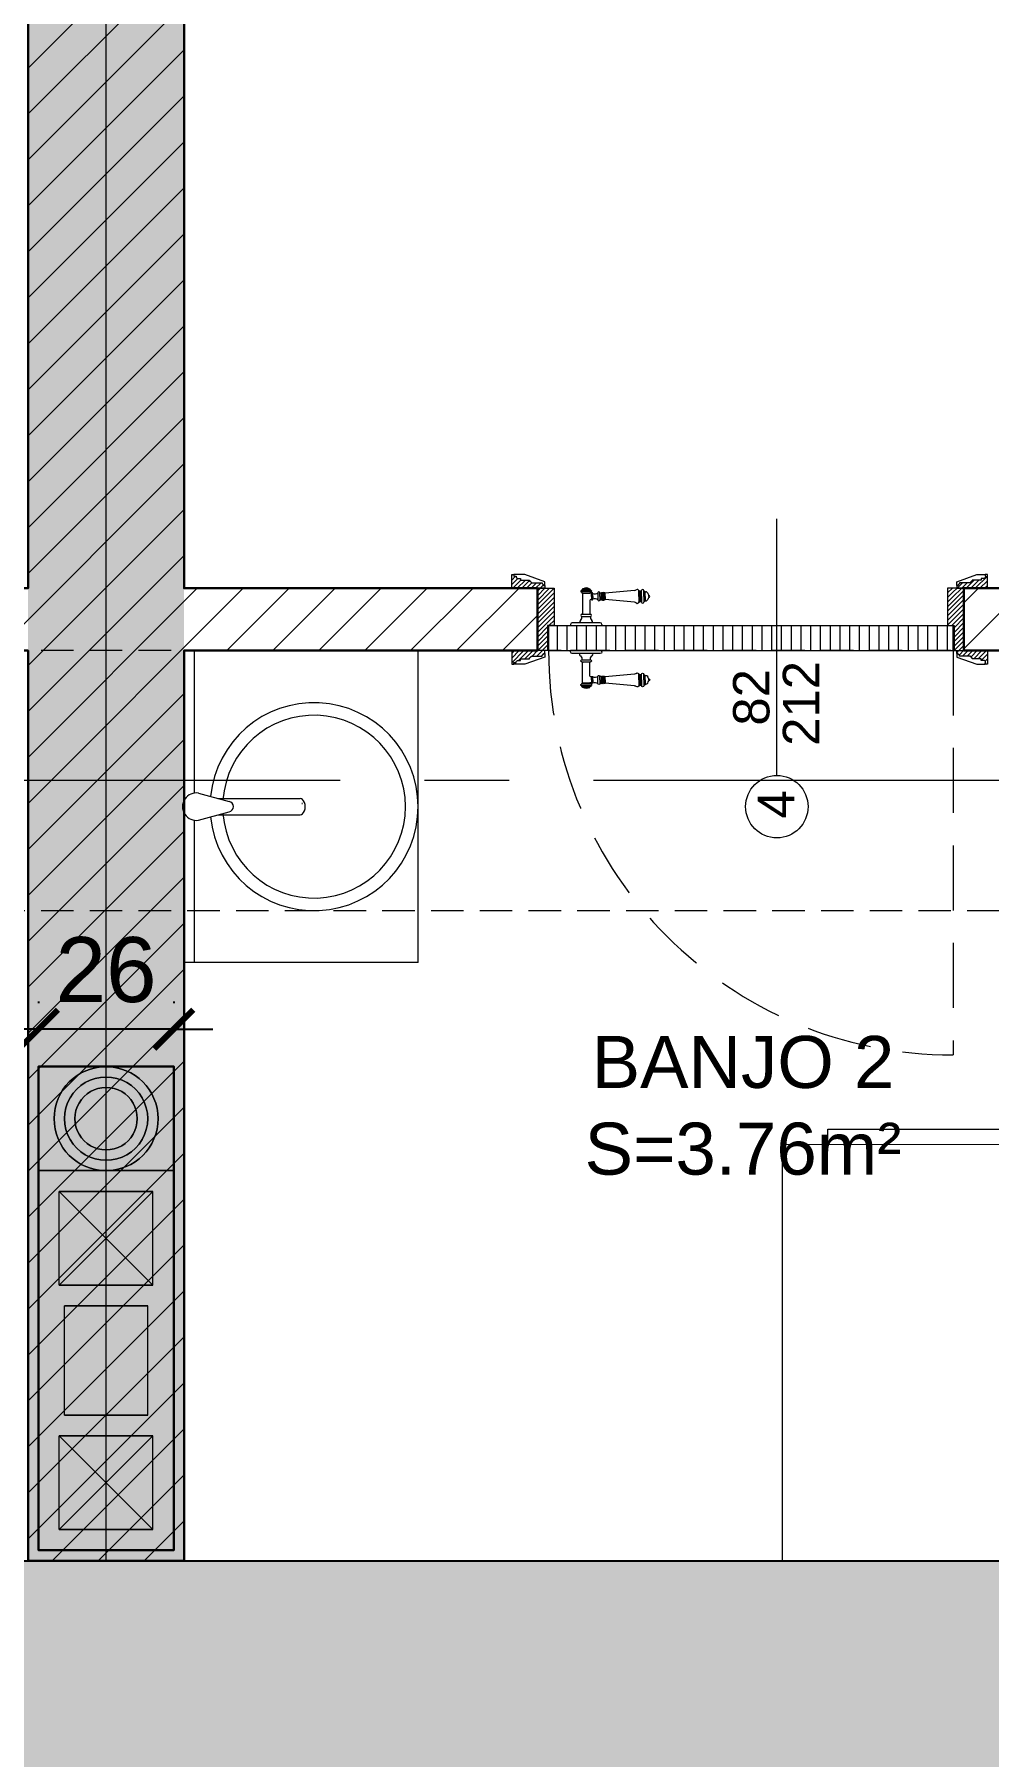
# Model space of a CAD drawing. Header units: centimetres. Extents: x 92587 to 105438, y -55119 to -48334.
# Drawn here: x 94465.3 to 94648.8, y -50860 to -50528.9 of the extents above; entities that cross this region are included whole.
import ezdxf

# ---------------------------------------------------------------- set-up
doc = ezdxf.new("R2010")
doc.units = ezdxf.units.CM
doc.header["$LTSCALE"] = 50
doc.header["$MEASUREMENT"] = 0
for name, pattern in [('AXES', [2, 1.25, -0.25, 0.25, -0.25]), ('CACHE', [0.375, 0.25, -0.125]), ('CONTINU', [0])]:
    doc.linetypes.add(name, pattern=pattern)
doc.layers.get('0').update_dxf_attribs({"color": 8})
for name, color, linetype in [('AXES', 10, 'AXES'), ('BETON COUPE', 3, 'CONTINU'), ('BETON TRAME', 252, 'Continuous'), ('BORD', 5, 'Continuous'), ('TALUS', 2, 'Continuous')]:
    doc.layers.add(name, color=color, linetype=linetype)
for name, color, linetype, lineweight in [('BANJO', 160, 'Continuous', 9), ('BETON CACHE', 4, 'CACHE', 5), ('CONSOLE ISOL.', 214, 'Continuous', 15), ('door', 44, 'Continuous', 5), ('MACONNERIE COUPE', 7, 'Continuous', 30), ('MACONNERIE HACHURE', 253, 'Continuous', 13), ('PERCEMENT', 253, 'Continuous', 20)]:
    doc.layers.add(name, color=color, linetype=linetype, lineweight=lineweight)
doc.layers.add('DEMOL', color=7, linetype='Continuous', lineweight=60, true_color=0xa87e00)
doc.styles.add('GENERATED_STYLE_1', font='arial.ttf')
doc.styles.add('RS_TEXT_1.50', font='arial.ttf', dxfattribs={"height": 12.5})
doc.styles.add('RS_TXT_50', font='arial.ttf', dxfattribs={"height": 12.5})
doc.dimstyles.new('RS_50CM_LINEAIRE', dxfattribs={"dimscale": 5, "dimtxt": 12.5, "dimasz": 1.5, "dimexe": 1, "dimexo": 2.5, "dimgap": 1, "dimtad": 1, "dimdec": 1, "dimrnd": 0.5, "dimdsep": 46, "dimtxsty": 'RS_TXT_50', "dimblk1": 'ARCHTICK', "dimblk2": 'ARCHTICK', "dimsah": 1, "dimcen": 2.5, "dimdle": 1, "dimclrt": 4, "dimadec": 0, "dimazin": 2, "dimtfac": 1, "dimtdec": 1, "dimtix": 1, "dimtmove": 2, "dimatfit": 3, "dimfxl": 1, "dimtolj": 1, "dimtzin": 0, "dimarcsym": 0})

# ---------------------------------------------------------------- blocks, each defined once
blk = doc.blocks.new('A$C1cd8c289')
at = {"layer": 'AXES', "lineweight": 5, "ltscale": 1.3}
blk.add_line((3195, 190), (-1985, 190), dxfattribs=at)
blk = doc.blocks.new('door900')
at = {"color": 0}
for p, q in [((-9.3, 67.7), (9.3, 67.7)), ((-6.8, 71.5), (-6.8, 70.2)), ((-5.5, 71.5), (-6.8, 71.5)), ((-6.8, 70.2), (6.8, 70.2)), ((-5.5, 71.5), (5.5, 71.5)), ((5.5, 71.5), (6.8, 71.5)), ((6.8, 71.5), (6.8, 70.2)), ((92.8, 68.1), (36.2, 62.8)), ((101.2, 67.3), (103.2, 68)), ((101.2, 56.8), (101.2, 67.3)), ((103.2, 68), (103.2, 67.7)), ((103.2, 56.8), (103.2, 68)), ((106.5, 68), (105.5, 67.3)), ((105.5, 56.8), (105.5, 67.3)), ((106.5, 56.8), (106.5, 68)), ((110.7, 68), (111.8, 67.3)), ((110.7, 56.8), (110.7, 68)), ((111.8, 56.8), (111.8, 67.3)), ((9.3, 65.2), (-9.3, 65.2)), ((-6.8, 62.7), (-6.8, 24)), ((-6.8, 62.7), (6.8, 62.7)), ((8.7, 62.7), (6.8, 62.7)), ((6.8, 49.1), (6.8, 24)), ((8.7, 50.9), (8.7, 50.9)), ((10.5, 56.8), (10.5, 62.5)), ((10.5, 56.8), (10.5, 51.1)), ((12.7, 56.8), (12.7, 62.5)), ((12.7, 56.8), (12.7, 51.1)), ((22.5, 63.8), (22.5, 49.8)), ((26.5, 56.8), (26.5, 63.8)), ((26.5, 63.8), (29.1, 63.8)), ((26.5, 63.8), (29.1, 63.8)), ((26.5, 56.8), (26.5, 49.8)), ((26.5, 49.8), (29.1, 49.8)), ((26.5, 49.8), (29.1, 49.8)), ((29.1, 63.8), (29.1, 62.8)), ((29.1, 62.8), (29.1, 56.8)), ((29.1, 50.8), (29.1, 56.8)), ((29.1, 50.8), (29.1, 49.8)), ((29.1, 49.8), (29.1, 49.8)), ((31.1, 62.8), (31.1, 56.8)), ((31.1, 50.8), (31.1, 56.8)), ((34.1, 56.8), (34.1, 62.8)), ((34.1, 62.8), (34.1, 56.8)), ((34.1, 50.8), (34.1, 56.8)), ((34.1, 56.8), (34.1, 50.8)), ((36.2, 56.8), (36.2, 62.8)), ((36.2, 56.8), (36.2, 50.8)), ((92.8, 45.5), (36.2, 50.8)), ((101.2, 56.8), (101.2, 46.3)), ((101.2, 46.3), (103.2, 45.7)), ((103.2, 56.8), (103.2, 46.3)), ((103.2, 45.9), (103.2, 45.7)), ((105.5, 56.8), (105.5, 46.3)), ((106.5, 45.7), (105.5, 46.3)), ((106.5, 56.8), (106.5, 45.7)), ((110.7, 56.8), (110.7, 45.7)), ((110.7, 45.7), (111.8, 46.3)), ((111.8, 66.2), (113.3, 66.2)), ((111.8, 56.8), (111.8, 46.3)), ((111.8, 47.5), (113.3, 47.5)), ((113.3, 56.8), (113.3, 66.2)), ((113.3, 56.8), (113.3, 47.5)), ((120.5, 56.8), (120.5, 58.6)), ((120.5, 56.8), (120.5, 55)), ((-30, 3), (-30, 0)), ((30, 0), (-30, 0)), ((27, 6), (-27, 6)), ((-8.3, 22.3), (8.3, 22.3)), ((-8.3, 18.3), (8.3, 18.3)), ((30, 3), (30, 0))]:
    blk.add_line(p, q, dxfattribs=at)
for centre, radius, start, end in [((-9.3, 66.5), 1.25, 90, 270), ((-6.8, 67.7), 2.51, 90.115, 179.885), ((0, 64), 9.29, 53.4104, 126.5896), ((6.8, 67.7), 2.51, 0.115, 89.885), ((9.3, 66.5), 1.25, 270, 90), ((93.1, 72.5), 4.4, 266.3976, 315.6468), ((98.3, 67.4), 2.89, 358.3861, 135.6468), ((104.3, 67.6), 1.15, 170.914, 348.1019), ((108.6, 68), 2.1, 0, 180), ((-6.8, 65.2), 2.51, 180.115, 269.885), ((6.8, 65.2), 2.51, 270.115, 359.885), ((8.7, 49), 1.91, 88.7426, 178.1515), ((8.6, 64.9), 2.15, 272.7029, 297.6142), ((8.6, 48.8), 2.15, 62.3858, 87.2971), ((10, 62.5), 0.561, 3.7097, 127.9634), ((10, 51.1), 0.561, 232.0366, 356.2903), ((11.6, 62.5), 1.1, 0.0106, 179.9894), ((11.6, 51.1), 1.1, 180.0106, 359.9894), ((16.7, 70.5), 8.83, 243.5466, 311.3694), ((16.7, 43.2), 8.83, 48.6306, 116.4534), ((24.5, 63.7), 2.01, 4.1469, 175.8531), ((24.5, 50), 2.01, 184.1469, 355.8531), ((30.1, 62.8), 1.03, 0, 180.0014), ((30.1, 50.8), 1.03, 179.9972, 0), ((32.6, 62.8), 1.48, 0, 180), ((32.6, 50.8), 1.48, 180, 0), ((35.2, 62.8), 1.03, 0, 180), ((32.6, 62.8), 1.48, 1.563306237032948e-10, 2.08440831604393e-10), ((35.2, 50.8), 1.03, 180, 0), ((93.1, 41.1), 4.4, 44.3532, 93.6024), ((98.3, 46.2), 2.89, 224.3532, 1.6139), ((104.3, 46.1), 1.15, 11.8981, 189.086), ((108.6, 45.7), 2.1, 180, 0), ((115.5, 62.5), 2.84, 13.4568, 140.4953), ((115.5, 51.2), 2.84, 219.5047, 346.5432), ((127.9, 65.2), 9.88, 191.9991, 221.6757), ((127.9, 48.5), 9.88, 138.3243, 168.0009), ((120.5, 56.8), 1.79, 0, 90), ((120.5, 56.8), 1.79, 270, 0), ((-27, 3), 3, 90, 180), ((-6.8, 6), 6, 130.5908, 180), ((-16.6, 16.6), 8.41, 314.3689, 12.0705), ((-8.3, 20.3), 2, 90, 270), ((-8.5, 24), 1.71, 275.059, 359.7825), ((8.5, 24), 1.71, 180.2175, 264.941), ((16.6, 16.6), 8.41, 167.9295, 225.6311), ((8.3, 20.3), 2, 270, 90), ((6.8, 6), 6, 0, 49.4092), ((27, 3), 3, 0, 90)]:
    blk.add_arc(centre, radius, start, end, dxfattribs=at)
blk = doc.blocks.new('Lav60')
at = {"layer": 'BANJO', "linetype": 'Continuous'}
for p, q in [((-54.27, 55.4), (-54.27, 84.18)), ((-54.27, 84.18), (-54.27, 55.4)), ((-52.27, 56.8), (-52.27, 84.18)), ((-9.27, 24.18), (-9.27, 84.18)), ((-51.47, 56.78), (-45.6, 55.16)), ((-51.47, 51.58), (-45.6, 53.19)), ((-47.77, 55.78), (-31.97, 55.78)), ((-31.61, 54.81), (-31.61, 54.8)), ((-31.5, 54.81), (-31.61, 54.81)), ((-31.61, 54.8), (-31.5, 54.8)), ((-31.5, 54.8), (-31.5, 54.81)), ((-54.27, 24.18), (-54.27, 52.96)), ((-54.27, 52.96), (-54.27, 24.18)), ((-52.27, 24.18), (-52.27, 51.56)), ((-47.79, 52.59), (-31.97, 52.59))]:
    blk.add_line(p, q, dxfattribs=at)
at = {"layer": 'BANJO'}
for p, q in [((-9.27, 84.18), (-54.27, 84.18)), ((-9.27, 24.18), (-9.27, 84.18)), ((-9.27, 24.18), (-54.27, 24.18))]:
    blk.add_line(p, q, dxfattribs=at)
at = {"layer": 'BANJO', "linetype": 'Continuous'}
for centre, radius, start, end in [((-29.27, 54.18), 20, 185.6501, 174.3498), ((-29.27, 54.18), 17.58, 184.3007, 175.6991), ((-51.93, 54.18), 2.64, 79.9737, 280.0262), ((-45.78, 54.18), 1, 280.3543, 79.6456)]:
    blk.add_arc(centre, radius, start, end, dxfattribs=at)
blk.add_ellipse((-31.97, 54.18), major_axis=(0, -1.59), ratio=0.623935, start_param=0, end_param=3.141593, dxfattribs=at)
blk = doc.blocks.new('_ArchTick')
at = {"color": 0, "linetype": 'ByBlock', "const_width": 0.15}
blk.add_lwpolyline([(-0.5, -0.5), (0.5, 0.5)], dxfattribs=at)
blk = doc.blocks.new('*D2843')
at = {"layer": 'Defpoints', "color": 0, "ltscale": 0.5, "transparency": 16777216}
for p in [(94466.11, -50727.36), (94451.16, -50820.36), (94466.11, -50820.36)]:
    blk.add_point(p, dxfattribs=at)
at = {"layer": 'TALUS', "color": 0, "lineweight": -2, "ltscale": 0.5, "transparency": 16777216}
for p, q in [((94451.16, -50722.36), (94451.16, -50825.36)), ((94453.61, -50727.36), (94446.16, -50727.36)), ((94453.61, -50820.36), (94446.16, -50820.36))]:
    blk.add_line(p, q, dxfattribs=at)
at = {"layer": 'TALUS', "color": 0, "lineweight": -2, "ltscale": 0.5, "transparency": 16777216, "xscale": 7.5, "yscale": 7.5, "zscale": 7.5}
for p, rotation in [((94451.16, -50727.36), 90), ((94451.16, -50820.36), 270)]:
    blk.add_blockref('_ArchTick', p, dxfattribs=dict(at, rotation=rotation))
at = {"layer": 'TALUS', "color": 4, "ltscale": 0.5, "transparency": 16777216, "insert": (94439.78, -50773.86), "char_height": 12.5, "attachment_point": 5, "rotation": 90, "style": 'RS_TXT_50'}
blk.add_mtext('\\A1;93', dxfattribs=at)
blk = doc.blocks.new('*D2844')
at = {"layer": 'Defpoints', "color": 0, "ltscale": 0.5, "transparency": 16777216}
for p in [(94466.11, -50720.17), (94466.11, -50727.36), (94492.11, -50727.36)]:
    blk.add_point(p, dxfattribs=at)
at = {"layer": 'TALUS', "color": 0, "lineweight": -2, "ltscale": 0.5, "transparency": 16777216}
for p, q in [((94466.11, -50714.86), (94466.11, -50715.17)), ((94492.11, -50714.86), (94492.11, -50715.17)), ((94466.11, -50720.17), (94458.61, -50720.17)), ((94492.11, -50720.17), (94466.11, -50720.17)), ((94492.11, -50720.17), (94499.61, -50720.17))]:
    blk.add_line(p, q, dxfattribs=at)
at = {"layer": 'TALUS', "color": 0, "lineweight": -2, "ltscale": 0.5, "transparency": 16777216, "xscale": 7.5, "yscale": 7.5, "zscale": 7.5}
blk.add_blockref('_ArchTick', (94466.11, -50720.17), dxfattribs=at)
at = {"layer": 'TALUS', "color": 0, "lineweight": -2, "ltscale": 0.5, "transparency": 16777216, "xscale": 7.5, "yscale": 7.5, "zscale": 7.5, "rotation": 180}
blk.add_blockref('_ArchTick', (94492.11, -50720.17), dxfattribs=at)
at = {"layer": 'TALUS', "color": 4, "ltscale": 0.5, "transparency": 16777216, "insert": (94479.11, -50708.78), "char_height": 12.5, "attachment_point": 5, "style": 'RS_TXT_50'}
blk.add_mtext('\\A1;26', dxfattribs=at)

msp = doc.modelspace()

# ---------------------------------------------------------------- hatches: boundary and pattern name
at = {"layer": 'BETON TRAME', "transparency": 33554559}
h = msp.add_hatch(color=256, dxfattribs=at)
h.dxf.hatch_style = 1
h.paths.add_polyline_path([(94249.11, -51297.36), (94214.11, -51297.36), (94214.11, -50647.36), (94249.11, -50647.36), (94249.11, -50822.36), (94709.11, -50822.36), (94709.11, -50647.36), (94744.11, -50647.36), (94744.11, -51297.36), (94709.11, -51297.36), (94709.11, -50862.36), (94499.11, -50862.36), (94499.11, -51192.36), (94459.11, -51192.36), (94459.11, -50862.36), (94249.11, -50862.36)])
h.paths.add_polyline_path([(93379.11, -49972.36), (93379.11, -50022.36), (93514.11, -50022.36), (93514.11, -49972.36)])
h.paths.add_polyline_path([(94114.11, -49972.36), (94114.11, -50022.36), (94249.11, -50022.36), (94249.11, -49972.36)])
h.paths.add_polyline_path([(94709.11, -49972.36), (94709.11, -50022.36), (94844.11, -50022.36), (94844.11, -49972.36)])
h.paths.add_polyline_path([(95444.11, -49972.36), (95444.11, -50022.36), (95579.11, -50022.36), (95579.11, -49972.36)])
h.paths.add_polyline_path([(95444.11, -50647.36), (95444.11, -50697.36), (95579.11, -50697.36), (95579.11, -50647.36)])
h.paths.add_polyline_path([(93379.11, -50647.36), (93379.11, -50697.36), (93514.11, -50697.36), (93514.11, -50647.36)])
h.paths.add_polyline_path([(93379.11, -51247.36), (93379.11, -51297.36), (93514.11, -51297.36), (93514.11, -51247.36)])
h.paths.add_polyline_path([(95444.11, -51247.36), (95444.11, -51297.36), (95579.11, -51297.36), (95579.11, -51247.36)])
h.paths.add_polyline_path([(95444.11, -51987.36), (95444.11, -52037.36), (95579.11, -52037.36), (95579.11, -51987.36)])
h.paths.add_polyline_path([(93514.11, -52037.36), (93514.11, -51987.36), (93379.11, -51987.36), (93379.11, -52037.36)])
h.paths.add_polyline_path([(94209.11, -51987.36), (94209.11, -52037.36), (94319.11, -52037.36), (94319.11, -51987.36)])
h.paths.add_polyline_path([(94639.11, -51987.36), (94639.11, -52037.36), (94749.11, -52037.36), (94749.11, -51987.36)])
h.paths.add_polyline_path([(94614.11, -52037.36), (94639.11, -52037.36), (94639.11, -51532.36), (94614.11, -51532.36)])
h.paths.add_polyline_path([(94319.11, -52037.36), (94344.11, -52037.36), (94344.11, -51532.36), (94319.11, -51532.36)])
at = {"layer": 'door'}
h = msp.add_hatch(dxfattribs=at)
h.set_pattern_fill('ANSI31', color=256, scale=5, angle=900)
h.set_pattern_definition([(225, (242223.3775, -109194.3326), (0.4419417382, -0.4419417382), [])])
h.paths.add_polyline_path([(94562.12, -50635.36), (94565.26, -50635.36), (94565.26, -50642.54), (94564.01, -50642.54), (94564.01, -50647.36), (94562.12, -50647.36)])
edge = h.paths.add_edge_path()
edge.add_line((94558.37, -50633.48), (94558.79, -50633.48))
edge.add_line((94558.79, -50633.48), (94558.79, -50633.79))
edge.add_line((94558.79, -50633.79), (94560.55, -50633.79))
edge.add_line((94560.55, -50633.79), (94560.55, -50634))
edge.add_arc((94560.55, -50634.31), 0.314, 0, 90, ccw=False)
edge.add_line((94560.86, -50634.31), (94562.96, -50634.31))
edge.add_line((94562.96, -50634.31), (94562.96, -50634.52))
edge.add_arc((94562.96, -50634.84), 0.314, 0, 90, ccw=False)
edge.add_line((94563.27, -50634.84), (94563.48, -50634.84))
edge.add_line((94563.48, -50634.84), (94563.48, -50635.36))
edge.add_line((94563.48, -50635.36), (94557.12, -50635.36))
edge.add_line((94557.12, -50635.36), (94557.12, -50632.74))
edge.add_line((94557.12, -50632.74), (94557.53, -50632.74))
edge.add_line((94557.53, -50632.74), (94557.53, -50633.06))
edge.add_line((94557.53, -50633.06), (94557.95, -50633.06))
edge.add_arc((94558.37, -50633.06), 0.419, 180, 270)
edge = h.paths.add_edge_path()
edge.add_line((94558.37, -50649.25), (94558.79, -50649.25))
edge.add_line((94558.79, -50649.25), (94558.79, -50648.93))
edge.add_line((94558.79, -50648.93), (94560.55, -50648.93))
edge.add_line((94560.55, -50648.93), (94560.55, -50648.72))
edge.add_arc((94560.55, -50648.41), 0.314, 270, 360)
edge.add_line((94560.86, -50648.41), (94562.96, -50648.41))
edge.add_line((94562.96, -50648.41), (94562.96, -50648.2))
edge.add_arc((94562.96, -50647.89), 0.314, 270, 360)
edge.add_line((94563.27, -50647.89), (94563.48, -50647.89))
edge.add_line((94563.48, -50647.89), (94563.48, -50647.36))
edge.add_line((94563.48, -50647.36), (94557.12, -50647.36))
edge.add_line((94557.12, -50647.36), (94557.12, -50649.98))
edge.add_line((94557.12, -50649.98), (94557.53, -50649.98))
edge.add_line((94557.53, -50649.98), (94557.53, -50649.67))
edge.add_line((94557.53, -50649.67), (94557.95, -50649.67))
edge.add_arc((94558.37, -50649.67), 0.419, 90, 180, ccw=False)
h = msp.add_hatch(dxfattribs=at)
h.set_pattern_fill('ANSI31', color=256, scale=5, angle=900)
h.set_pattern_definition([(225, (242213.3656, -109194.3326), (0.4419417382, -0.4419417382), [])])
edge = h.paths.add_edge_path()
edge.add_line((94647.86, -50633.48), (94647.44, -50633.48))
edge.add_line((94647.44, -50633.48), (94647.44, -50633.79))
edge.add_line((94647.44, -50633.79), (94645.68, -50633.79))
edge.add_line((94645.68, -50633.79), (94645.68, -50634))
edge.add_arc((94645.68, -50634.31), 0.314, 90, 180)
edge.add_line((94645.37, -50634.31), (94643.27, -50634.31))
edge.add_line((94643.27, -50634.31), (94643.27, -50634.52))
edge.add_arc((94643.27, -50634.84), 0.314, 90, 180)
edge.add_line((94642.96, -50634.84), (94642.75, -50634.84))
edge.add_line((94642.75, -50634.84), (94642.75, -50635.36))
edge.add_line((94642.75, -50635.36), (94648.61, -50635.36))
edge.add_line((94648.61, -50635.36), (94648.61, -50632.74))
edge.add_line((94648.61, -50632.74), (94648.2, -50632.74))
edge.add_line((94648.2, -50632.74), (94648.2, -50633.06))
edge.add_line((94648.2, -50633.06), (94648.28, -50633.06))
edge.add_arc((94647.86, -50633.06), 0.419, -90, 0, ccw=False)
h.paths.add_polyline_path([(94644.11, -50635.36), (94640.97, -50635.36), (94640.97, -50642.54), (94642.22, -50642.54), (94642.22, -50647.36), (94644.11, -50647.36)])
edge = h.paths.add_edge_path()
edge.add_line((94647.86, -50649.25), (94647.44, -50649.25))
edge.add_line((94647.44, -50649.25), (94647.44, -50648.93))
edge.add_line((94647.44, -50648.93), (94645.68, -50648.93))
edge.add_line((94645.68, -50648.93), (94645.68, -50648.72))
edge.add_arc((94645.68, -50648.41), 0.314, 180, 270, ccw=False)
edge.add_line((94645.37, -50648.41), (94643.27, -50648.41))
edge.add_line((94643.27, -50648.41), (94643.27, -50648.2))
edge.add_arc((94643.27, -50647.89), 0.314, 180, 270, ccw=False)
edge.add_line((94642.96, -50647.89), (94642.75, -50647.89))
edge.add_line((94642.75, -50647.89), (94642.75, -50647.36))
edge.add_line((94642.75, -50647.36), (94648.61, -50647.36))
edge.add_line((94648.61, -50647.36), (94648.61, -50649.98))
edge.add_line((94648.61, -50649.98), (94648.2, -50649.98))
edge.add_line((94648.2, -50649.98), (94648.2, -50649.67))
edge.add_line((94648.2, -50649.67), (94648.28, -50649.67))
edge.add_arc((94647.86, -50649.67), 0.419, 360, 450)
h = msp.add_hatch(dxfattribs=at)
h.set_pattern_fill('ANSI31', color=256, scale=15, angle=405)
h.set_pattern_definition([(90, (48714.6624, -153241.765), (-1.875, 2e-15), [])])
h.paths.add_polyline_path([(94642.01, -50642.6), (94564.22, -50642.6), (94564.22, -50647.31), (94642.01, -50647.31)])
at = {"layer": 'MACONNERIE HACHURE'}
h = msp.add_hatch(dxfattribs=at)
h.set_pattern_fill('ANSI31', color=256, scale=50, style=0)
h.set_pattern_definition([(45, (0, 5835.283), (-4.41941738, 4.41941738), [])])
h.paths.add_polyline_path([(93729.11, -50527.36), (93729.11, -50358.36), (93801.11, -50358.36), (93801.11, -50337.36), (93779.11, -50337.36), (93779.11, -50332.36), (93959.11, -50332.36), (93959.11, -50344.36), (93909.11, -50344.36), (93909.11, -50517.36), (93887.11, -50517.36), (93887.11, -50505.36), (93897.11, -50505.36), (93897.11, -50344.36), (93806.11, -50344.36), (93806.11, -50363.36), (93749.11, -50363.36), (93749.11, -50505.36), (93805.11, -50505.36), (93805.11, -50517.36), (93741.11, -50517.36), (93741.11, -50527.36)])
h.paths.add_polyline_path([(94298.94, -51192.36), (94249.11, -51192.36), (94249.11, -51152.36), (94298.94, -51152.36)])
h.paths.add_polyline_path([(94459.11, -51192.36), (94419.11, -51192.36), (94419.11, -51152.36), (94459.11, -51152.36)])
h.paths.add_polyline_path([(94319.11, -51547.36), (94229.11, -51547.36), (94229.11, -51487.36), (94076.11, -51487.36), (94076.11, -51547.36), (94064.11, -51547.36), (94064.11, -51427.36), (94084.11, -51427.36), (94084.11, -51462.36), (94249.11, -51462.36), (94249.11, -51511.36), (94319.11, -51511.36), (94319.11, -51462.36), (94354.11, -51462.36), (94354.11, -51482.36), (94344.11, -51482.36), (94344.11, -51532.36), (94319.11, -51532.36), (94319.11, -51516.36), (94249.11, -51516.36), (94249.11, -51542.36), (94319.11, -51542.36)])
h.paths.add_polyline_path([(93749.11, -49932.36), (93849.11, -49932.36), (93849.11, -49907.36), (93749.11, -49907.36)])
h.paths.add_polyline_path([(93514.11, -51940.47), (93489.11, -51940.47), (93489.11, -51987.36), (93514.11, -51987.36)])
h.paths.add_polyline_path([(93514.11, -50042.36), (93489.11, -50042.36), (93489.11, -50022.36), (93514.11, -50022.36)])
h.paths.add_polyline_path([(94196.61, -51192.36), (94214.11, -51192.36), (94214.11, -51172.36), (94196.61, -51172.36)])
h.paths.add_polyline_path([(93874.11, -51305.36), (93864.11, -51305.36), (93864.11, -51317.36), (93904.11, -51317.36), (93904.11, -51305.36), (93894.11, -51305.36), (93894.11, -50987.36), (94064.11, -50987.36), (94064.11, -51305.36), (93986.1, -51305.36), (93986.1, -51317.36), (94064.11, -51317.36), (94064.11, -51327.36), (94084.11, -51327.36), (94084.11, -51192.36), (94096.61, -51192.36), (94096.61, -51172.36), (94084.11, -51172.36), (94084.11, -50957.36), (94063.11, -50957.36), (94063.11, -50627.36), (93965.1, -50627.36), (93965.1, -50639.36), (94043.11, -50639.36), (94043.11, -50957.36), (93873.11, -50957.36), (93873.11, -50639.36), (93883.11, -50639.36), (93883.11, -50627.36), (93843.11, -50627.36), (93843.11, -50639.36), (93853.11, -50639.36), (93853.11, -50957.36), (93514.11, -50957.36), (93514.11, -50912.36), (93489.11, -50912.36), (93489.11, -50962.36), (93379.11, -50962.36), (93379.11, -50982.36), (93489.11, -50982.36), (93489.11, -51032.36), (93514.11, -51032.36), (93514.11, -50987.36), (93874.11, -50987.36)])
h.paths.add_polyline_path([(93706.11, -50332.36), (93706.11, -50352.36), (93404.11, -50352.36), (93404.11, -50417.36), (93379.11, -50417.36), (93379.11, -50327.36), (93489.11, -50327.36), (93489.11, -50312.36), (93514.11, -50312.36), (93514.11, -50332.36)])
h.paths.add_polyline_path([(94149.11, -50235.36), (94174.11, -50235.36), (94174.11, -50513.36), (94226.11, -50513.36), (94226.11, -50535.36), (94214.11, -50535.36), (94214.11, -50525.36), (94089.11, -50525.36), (94089.11, -50513.36), (94149.11, -50513.36)])
h.paths.add_polyline_path([(94174.11, -50162.36), (94174.11, -50142.36), (94224.11, -50142.36), (94224.11, -50022.36), (94249.11, -50022.36), (94249.11, -50137.36), (94266.61, -50137.36), (94266.61, -50162.36)])
h.paths.add_polyline_path([(93514.11, -49972.36), (93514.11, -49932.36), (93569.11, -49932.36), (93569.11, -49907.36), (93489.11, -49907.36), (93489.11, -49972.36)])
h.paths.add_polyline_path([(94089.11, -49932.36), (94029.11, -49932.36), (94029.11, -49907.36), (94114.11, -49907.36), (94114.11, -49972.36), (94114.11, -49972.36), (94114.11, -50022.36), (94089.11, -50022.36)])
h.paths.add_polyline_path([(93514.11, -51612.36), (93514.11, -51670.47), (93489.11, -51670.47), (93489.11, -51617.36), (93379.11, -51617.36), (93379.11, -51527.36), (93404.11, -51527.36), (93404.11, -51592.36), (93737.11, -51592.36), (93737.11, -51419.36), (93749.11, -51419.36), (93749.11, -51427.36), (93805.11, -51427.36), (93805.11, -51439.36), (93749.11, -51439.36), (93749.11, -51587.36), (93897.11, -51587.36), (93897.11, -51439.36), (93887.11, -51439.36), (93887.11, -51427.36), (93909.11, -51427.36), (93909.11, -51600.36), (93958.97, -51600.36), (93958.97, -51612.36)])
h.paths.add_polyline_path([(93749.11, -51285.36), (93749.11, -51305.36), (93772.11, -51305.36), (93772.11, -51317.36), (93749.11, -51317.36), (93749.11, -51327.36), (93737.11, -51327.36), (93737.11, -51297.36), (93514.11, -51297.36), (93514.11, -51285.36)], flags=17)
h.paths.add_polyline_path([(93729.11, -50647.36), (93514.11, -50647.36), (93514.11, -50659.36), (93741.11, -50659.36), (93741.11, -50639.36), (93751.11, -50639.36), (93751.11, -50627.36), (93741.11, -50627.36), (93741.11, -50619.36), (93729.11, -50619.36)])
h.paths.add_polyline_path([(94314.11, -50647.36), (94314.11, -50635.36), (94226.11, -50635.36), (94226.11, -50627.36), (94214.11, -50627.36), (94214.11, -50647.36)])
h.paths.add_polyline_path([(93404.11, -51297.36), (93379.11, -51297.36), (93379.11, -51347.36), (93404.11, -51347.36)])
h.paths.add_polyline_path([(93404.11, -50647.36), (93379.11, -50647.36), (93379.11, -50597.36), (93404.11, -50597.36)])
h.paths.add_polyline_path([(93514.11, -51247.36), (93489.11, -51247.36), (93489.11, -51192.47), (93514.11, -51192.47)], flags=17)
h.paths.add_polyline_path([(93514.11, -50697.36), (93489.11, -50697.36), (93489.11, -50752.25), (93514.11, -50752.25)], flags=17)
h.paths.add_polyline_path([(94659.28, -51192.36), (94709.11, -51192.36), (94709.11, -51152.36), (94659.28, -51152.36)])
h.paths.add_polyline_path([(94499.11, -51192.36), (94539.11, -51192.36), (94539.11, -51152.36), (94499.11, -51152.36)])
h.paths.add_polyline_path([(94344.11, -52012.36), (94364.11, -52012.36), (94364.11, -52037.36), (94344.11, -52037.36)])
h.paths.add_polyline_path([(94029.11, -52012.36), (94029.11, -52037.36), (94209.11, -52037.36), (94209.11, -52012.36)])
h.paths.add_polyline_path([(94639.11, -51547.36), (94729.11, -51547.36), (94729.11, -51487.36), (94882.11, -51487.36), (94882.11, -51547.36), (94894.11, -51547.36), (94894.11, -51427.36), (94874.11, -51427.36), (94874.11, -51462.36), (94709.11, -51462.36), (94709.11, -51511.36), (94639.11, -51511.36), (94639.11, -51462.36), (94454.11, -51462.36), (94454.11, -51482.36), (94614.11, -51482.36), (94614.11, -51532.36), (94639.11, -51532.36), (94639.11, -51516.36), (94709.11, -51516.36), (94709.11, -51542.36), (94639.11, -51542.36)])
h.paths.add_polyline_path([(95209.11, -49932.36), (95109.11, -49932.36), (95109.11, -49907.36), (95209.11, -49907.36)])
h.paths.add_polyline_path([(95444.11, -51940.47), (95469.11, -51940.47), (95469.11, -51987.36), (95444.11, -51987.36)])
h.paths.add_polyline_path([(95444.11, -50042.36), (95469.11, -50042.36), (95469.11, -50022.36), (95444.11, -50022.36)])
h.paths.add_polyline_path([(94761.61, -51192.36), (94744.11, -51192.36), (94744.11, -51172.36), (94761.61, -51172.36)])
h.paths.add_polyline_path([(94464.11, -50162.36), (94446.61, -50162.36), (94446.61, -50137.36), (94464.11, -50137.36), (94464.11, -49972.36), (94494.11, -49972.36), (94494.11, -50137.36), (94511.72, -50137.36), (94511.72, -50162.36), (94494.11, -50162.36), (94494.11, -50635.36), (94562.11, -50635.36), (94562.11, -50647.36), (94494.11, -50647.36), (94494.11, -50822.36), (94464.11, -50822.36), (94464.11, -50647.36), (94396.11, -50647.36), (94396.11, -50635.36), (94464.11, -50635.36)])
h.paths.add_polyline_path([(95084.11, -51305.36), (95094.11, -51305.36), (95094.11, -51317.36), (95054.11, -51317.36), (95054.11, -51305.36), (95064.11, -51305.36), (95064.11, -50987.36), (94894.11, -50987.36), (94894.11, -51305.36), (94972.12, -51305.36), (94972.12, -51317.36), (94894.11, -51317.36), (94894.11, -51327.36), (94874.11, -51327.36), (94874.11, -51192.36), (94861.61, -51192.36), (94861.61, -51172.36), (94874.11, -51172.36), (94874.11, -50957.36), (94895.11, -50957.36), (94895.11, -50627.36), (94993.12, -50627.36), (94993.12, -50639.36), (94915.11, -50639.36), (94915.11, -50957.36), (95085.11, -50957.36), (95085.11, -50639.36), (95075.11, -50639.36), (95075.11, -50627.36), (95115.11, -50627.36), (95115.11, -50639.36), (95105.11, -50639.36), (95105.11, -50957.36), (95444.11, -50957.36), (95444.11, -50912.36), (95469.11, -50912.36), (95469.11, -50962.36), (95579.11, -50962.36), (95579.11, -50982.36), (95469.11, -50982.36), (95469.11, -51032.36), (95444.11, -51032.36), (95444.11, -50987.36), (95084.11, -50987.36)])
h.paths.add_polyline_path([(95229.11, -50358.36), (95157.11, -50358.36), (95157.11, -50337.36), (95179.11, -50337.36), (95179.11, -50332.36), (94999.11, -50332.36), (94999.11, -50344.36), (95049.11, -50344.36), (95049.11, -50517.36), (95071.11, -50517.36), (95071.11, -50505.36), (95061.11, -50505.36), (95061.11, -50344.36), (95152.11, -50344.36), (95152.11, -50363.36), (95209.11, -50363.36), (95209.11, -50505.36), (95153.11, -50505.36), (95153.11, -50517.36), (95217.11, -50517.36), (95217.11, -50527.36), (95229.11, -50527.36)])
h.paths.add_polyline_path([(95252.11, -50332.36), (95252.11, -50352.36), (95554.11, -50352.36), (95554.11, -50417.36), (95579.11, -50417.36), (95579.11, -50327.36), (95469.11, -50327.36), (95469.11, -50312.36), (95444.11, -50312.36), (95444.11, -50332.36)])
h.paths.add_polyline_path([(94809.11, -50235.36), (94784.11, -50235.36), (94784.11, -50513.36), (94732.11, -50513.36), (94732.11, -50535.36), (94744.11, -50535.36), (94744.11, -50525.36), (94869.11, -50525.36), (94869.11, -50513.36), (94809.11, -50513.36)])
h.paths.add_polyline_path([(94784.11, -50162.36), (94784.11, -50142.36), (94734.11, -50142.36), (94734.11, -50022.36), (94709.11, -50022.36), (94709.11, -50137.36), (94691.61, -50137.36), (94691.61, -50162.36)])
h.paths.add_polyline_path([(95444.11, -49972.36), (95444.11, -49932.36), (95389.11, -49932.36), (95389.11, -49907.36), (95469.11, -49907.36), (95469.11, -49972.36)])
h.paths.add_polyline_path([(94869.11, -49932.36), (94929.11, -49932.36), (94929.11, -49907.36), (94844.11, -49907.36), (94844.11, -49972.36), (94844.11, -49972.36), (94844.11, -50022.36), (94869.11, -50022.36)])
h.paths.add_polyline_path([(93514.11, -52012.36), (93569.11, -52012.36), (93569.11, -52037.36), (93514.11, -52037.36)])
h.paths.add_polyline_path([(93749.11, -52012.36), (93749.11, -52037.36), (93849.11, -52037.36), (93849.11, -52012.36)])
h.paths.add_polyline_path([(94464.11, -52012.36), (94614.11, -52012.36), (94614.11, -52037.36), (94464.11, -52037.36)])
h.paths.add_polyline_path([(94749.11, -52012.36), (95444.11, -52012.36), (95444.11, -52037.36), (94749.11, -52037.36)])
h.paths.add_polyline_path([(95444.11, -51612.36), (95444.11, -51670.47), (95469.11, -51670.47), (95469.11, -51617.36), (95579.11, -51617.36), (95579.11, -51527.36), (95554.11, -51527.36), (95554.11, -51592.36), (95221.11, -51592.36), (95221.11, -51419.36), (95209.11, -51419.36), (95209.11, -51427.36), (95153.11, -51427.36), (95153.11, -51439.36), (95209.11, -51439.36), (95209.11, -51587.36), (95061.11, -51587.36), (95061.11, -51439.36), (95071.11, -51439.36), (95071.11, -51427.36), (95049.11, -51427.36), (95049.11, -51600.36), (94999.24, -51600.36), (94999.24, -51612.36)])
h.paths.add_polyline_path([(95209.11, -51285.36), (95209.11, -51305.36), (95186.11, -51305.36), (95186.11, -51317.36), (95209.11, -51317.36), (95209.11, -51327.36), (95221.11, -51327.36), (95221.11, -51297.36), (95444.11, -51297.36), (95444.11, -51285.36)], flags=17)
h.paths.add_polyline_path([(95229.11, -50647.36), (95444.11, -50647.36), (95444.11, -50659.36), (95217.11, -50659.36), (95217.11, -50639.36), (95207.11, -50639.36), (95207.11, -50627.36), (95217.11, -50627.36), (95217.11, -50619.36), (95229.11, -50619.36)])
h.paths.add_polyline_path([(94644.11, -50647.36), (94644.11, -50635.36), (94732.11, -50635.36), (94732.11, -50627.36), (94744.11, -50627.36), (94744.11, -50647.36)])
h.paths.add_polyline_path([(95554.11, -51297.36), (95579.11, -51297.36), (95579.11, -51347.36), (95554.11, -51347.36)])
h.paths.add_polyline_path([(95554.11, -50647.36), (95579.11, -50647.36), (95579.11, -50597.36), (95554.11, -50597.36)])
h.paths.add_polyline_path([(95444.11, -51247.36), (95469.11, -51247.36), (95469.11, -51192.47), (95444.11, -51192.47)], flags=17)
h.paths.add_polyline_path([(95444.11, -50697.36), (95469.11, -50697.36), (95469.11, -50752.25), (95444.11, -50752.25)], flags=17)
at = {"layer": 'PERCEMENT'}
h = msp.add_hatch(color=256, dxfattribs=at)
edge = h.paths.add_edge_path()
edge.add_ellipse((94479.11, -50737.36), major_axis=(-5.66, -5.66), ratio=1, start_angle=45, end_angle=225, ccw=False)
edge.add_ellipse((94479.11, -50737.36), major_axis=(-5.66, -5.66), ratio=1, start_angle=-135, end_angle=45, ccw=False)
edge = h.paths.add_edge_path(flags=0)
edge.add_ellipse((94479.11, -50737.36), major_axis=(-4.24, 4.24), ratio=1, start_angle=315, end_angle=495)
edge.add_ellipse((94479.11, -50737.36), major_axis=(-4.24, 4.24), ratio=1, start_angle=135, end_angle=315)
h = msp.add_hatch(color=256, dxfattribs=at)
edge = h.paths.add_edge_path()
edge.add_ellipse((94479.11, -50737.36), major_axis=(5.66, -5.66), ratio=1, start_angle=135, end_angle=315)
edge.add_ellipse((94479.11, -50737.36), major_axis=(5.66, -5.66), ratio=1, start_angle=315, end_angle=495)
edge = h.paths.add_edge_path(flags=0)
edge.add_ellipse((94479.11, -50737.36), major_axis=(4.24, 4.24), ratio=1, start_angle=-135, end_angle=45, ccw=False)
edge.add_ellipse((94479.11, -50737.36), major_axis=(4.24, 4.24), ratio=1, start_angle=45, end_angle=225, ccw=False)
h = msp.add_hatch(color=256, dxfattribs=at)
h.paths.add_polyline_path([(94466.11, -50820.36), (94466.11, -50747.36), (94492.11, -50747.36), (94492.11, -50820.36)])
h.paths.add_polyline_path([(94470.11, -50816.36), (94488.11, -50816.36), (94488.11, -50798.36), (94470.11, -50798.36)], flags=0)
h.paths.add_polyline_path([(94487.11, -50794.36), (94487.11, -50773.36), (94471.11, -50773.36), (94471.11, -50794.36)], flags=0)
h.paths.add_polyline_path([(94470.11, -50769.36), (94488.11, -50769.36), (94488.11, -50751.36), (94470.11, -50751.36)], flags=0)
h = msp.add_hatch(color=256, dxfattribs=at)
h.paths.add_polyline_path([(94492.11, -50820.36), (94492.11, -50747.36), (94466.11, -50747.36), (94466.11, -50820.36)])
h.paths.add_polyline_path([(94488.11, -50816.36), (94470.11, -50816.36), (94470.11, -50798.36), (94488.11, -50798.36)], flags=0)
h.paths.add_polyline_path([(94471.11, -50794.36), (94471.11, -50773.36), (94487.11, -50773.36), (94487.11, -50794.36)], flags=0)
h.paths.add_polyline_path([(94488.11, -50769.36), (94470.11, -50769.36), (94470.11, -50751.36), (94488.11, -50751.36)], flags=0)
at = {"layer": 'TALUS', "ltscale": 0.5, "true_color": 0xf8991e, "transparency": 33554610}
h = msp.add_hatch(color=30, dxfattribs=at)
h.dxf.hatch_style = 1
h.paths.add_polyline_path([(94744.11, -51192.36), (94894.11, -51192.36), (94894.21, -50987.36), (95469.11, -50987.36), (95469.11, -50982.36), (95579.11, -50982.36), (95579.11, -50962.36), (95469.11, -50962.36), (95469.11, -50957.36), (94874.11, -50957.36), (94874.11, -51172.36), (94744.11, -51172.36)])
h.paths.add_polyline_path([(94214.11, -51192.36), (94064.11, -51192.36), (94064, -50987.36), (93489.11, -50987.36), (93489.11, -50982.36), (93379.11, -50982.36), (93379.11, -50962.36), (93489.11, -50962.36), (93489.11, -50957.36), (94084.11, -50957.36), (94084.11, -51172.36), (94214.11, -51172.36)])
h.paths.add_polyline_path([(94464.11, -50822.36), (94494.11, -50822.36), (94494.11, -49972.36), (94464.11, -49972.36)])

# ---------------------------------------------------------------- linework, layer by layer
at = {"layer": 'BANJO'}
msp.add_lwpolyline([(94709.24, -50742.36), (94617.92, -50742.38), (94617.92, -50739.38), (94709.24, -50739.36)], dxfattribs=at)
msp.add_lwpolyline([(94709.11, -50822.36), (94709.11, -50742.36), (94609.11, -50742.38), (94609.11, -50822.38)], close=True, dxfattribs=at)
at = {"layer": 'BETON CACHE', "lineweight": 5, "ltscale": 0.5}
msp.add_lwpolyline([(93379.11, -50697.36), (95579.11, -50697.36), (95579.11, -50647.36), (93379.11, -50647.36)], close=True, dxfattribs=at)
at = {"layer": 'BETON COUPE'}
msp.add_lwpolyline([(94249.11, -51297.36), (94214.11, -51297.36), (94214.11, -50647.36), (94249.11, -50647.36), (94249.11, -50822.36), (94709.11, -50822.36), (94709.11, -50647.36), (94744.11, -50647.36), (94744.11, -51297.36), (94709.11, -51297.36), (94709.11, -50862.36), (94499.11, -50862.36), (94499.11, -51192.36), (94459.11, -51192.36), (94459.11, -50862.36), (94249.11, -50862.36)], close=True, dxfattribs=at)
at = {"layer": 'BORD'}
for points in [[(94466.11, -50727.36), (94492.11, -50727.36), (94492.11, -50820.36), (94466.11, -50820.36)], [(94492.11, -50727.36), (94466.11, -50727.36), (94466.11, -50820.36), (94492.11, -50820.36)]]:
    msp.add_lwpolyline(points, close=True, dxfattribs=at)
at = {"layer": 'CONSOLE ISOL.'}
for points in [[(93379.11, -50972.36), (94074.11, -50972.36), (94074.11, -51192.36), (94214.11, -51192.36), (94214.11, -50822.36), (94479.11, -50822.36), (94479.11, -49972.36), (94114.11, -49972.36), (94114.11, -49907.36), (93489.11, -49907.36), (93489.11, -49972.36), (93379.11, -49972.36), (93379.11, -50037.36), (93279.11, -50037.36), (93279.11, -50312.36), (93379.11, -50312.36)], [(95579.11, -50972.36), (94884.11, -50972.36), (94884.11, -51192.36), (94744.11, -51192.36), (94744.11, -50822.36), (94479.11, -50822.36), (94479.11, -49972.36), (94844.11, -49972.36), (94844.11, -49907.36), (95469.11, -49907.36), (95469.11, -49972.36), (95579.11, -49972.36), (95579.11, -50037.36), (95679.11, -50037.36), (95679.11, -50312.36), (95579.11, -50312.36)], [(95579.11, -50972.36), (94884.11, -50972.36), (94884.11, -51192.36), (94744.11, -51192.36), (94744.11, -50822.36), (94479.11, -50822.36), (94479.11, -49972.36), (94844.11, -49972.36), (94844.11, -49907.36), (95469.11, -49907.36), (95469.11, -49972.36), (95579.11, -49972.36), (95579.11, -50037.36), (95679.11, -50037.36), (95679.11, -50312.36), (95579.11, -50312.36)], [(94744.11, -50822.36), (94214.11, -50822.36), (94214.11, -51192.36), (94084.11, -51192.36), (94084.11, -51462.36), (94249.11, -51462.36), (94249.11, -51542.36), (94319.11, -51542.36), (94319.11, -52037.36), (94639.11, -52037.36), (94639.11, -51542.36), (94709.11, -51542.36), (94709.11, -51462.36), (94874.11, -51462.36), (94874.11, -51192.36), (94744.11, -51192.36)]]:
    msp.add_lwpolyline(points, close=True, dxfattribs=at)
at = {"layer": 'door'}
msp.add_line((94608.12, -50671.36), (94608.12, -50622.04), dxfattribs=at)
at = {"layer": 'door', "linetype": 'CACHE'}
msp.add_line((94642.01, -50647.31), (94642.01, -50725.11), dxfattribs=at)
at = {"layer": 'door'}
for points in [[(94558.37, -50633.48), (94558.79, -50633.48), (94558.79, -50633.79), (94560.55, -50633.79), (94560.55, -50634, -0.414214), (94560.86, -50634.31), (94562.96, -50634.31), (94562.96, -50634.52, -0.414214), (94563.27, -50634.84), (94563.48, -50634.84), (94563.48, -50635.36), (94557.12, -50635.36), (94557.12, -50632.74), (94557.53, -50632.74), (94557.53, -50633.06), (94557.95, -50633.06, 0.414214), (94558.37, -50633.48)], [(94647.86, -50633.48), (94647.44, -50633.48), (94647.44, -50633.79), (94645.68, -50633.79), (94645.68, -50634, 0.414214), (94645.37, -50634.31), (94643.27, -50634.31), (94643.27, -50634.52, 0.414214), (94642.96, -50634.84), (94642.75, -50634.84), (94642.75, -50635.36), (94648.61, -50635.36), (94648.61, -50632.74), (94648.2, -50632.74), (94648.2, -50633.06), (94648.28, -50633.06, -0.414214), (94647.86, -50633.48)], [(94558.37, -50649.25), (94558.79, -50649.25), (94558.79, -50648.93), (94560.55, -50648.93), (94560.55, -50648.72, 0.414214), (94560.86, -50648.41), (94562.96, -50648.41), (94562.96, -50648.2, 0.414214), (94563.27, -50647.89), (94563.48, -50647.89), (94563.48, -50647.36), (94557.12, -50647.36), (94557.12, -50649.98), (94557.53, -50649.98), (94557.53, -50649.67), (94557.95, -50649.67, -0.414214), (94558.37, -50649.25)], [(94647.86, -50649.25), (94647.44, -50649.25), (94647.44, -50648.93), (94645.68, -50648.93), (94645.68, -50648.72, -0.414214), (94645.37, -50648.41), (94643.27, -50648.41), (94643.27, -50648.2, -0.414214), (94642.96, -50647.89), (94642.75, -50647.89), (94642.75, -50647.36), (94648.61, -50647.36), (94648.61, -50649.98), (94648.2, -50649.98), (94648.2, -50649.67), (94648.28, -50649.67, 0.414214), (94647.86, -50649.25)]]:
    msp.add_lwpolyline(points, format="xyb", dxfattribs=at)
for points in [[(94563.48, -50634.84), (94563.48, -50634.11), (94559.62, -50632.74), (94557.53, -50632.74)], [(94642.75, -50634.84), (94642.75, -50634.11), (94646.6, -50632.74), (94648.2, -50632.74)], [(94562.12, -50635.36), (94565.26, -50635.36), (94565.26, -50642.54), (94564.01, -50642.54), (94564.01, -50647.36), (94562.12, -50647.36), (94562.12, -50635.36)], [(94644.11, -50635.36), (94640.97, -50635.36), (94640.97, -50642.54), (94642.22, -50642.54), (94642.22, -50647.36), (94644.11, -50647.36), (94644.11, -50635.36)], [(94642.01, -50642.6), (94564.22, -50642.6), (94564.22, -50647.31), (94642.01, -50647.31), (94642.01, -50642.6)], [(94563.48, -50647.89), (94563.48, -50648.62), (94559.62, -50649.98), (94557.53, -50649.98)], [(94642.75, -50647.89), (94642.75, -50648.62), (94646.6, -50649.98), (94648.2, -50649.98)]]:
    msp.add_lwpolyline(points, dxfattribs=at)
msp.add_circle((94608.12, -50677.36), 6, dxfattribs=at)
at = {"layer": 'door', "linetype": 'CACHE'}
msp.add_arc((94642.01, -50647.31), 77.8, 180, 270, dxfattribs=at)
at = {"layer": 'MACONNERIE COUPE'}
for points in [[(94464.11, -50162.36), (94446.61, -50162.36), (94446.61, -50137.36), (94464.11, -50137.36), (94464.11, -49972.36), (94494.11, -49972.36), (94494.11, -50137.36), (94511.72, -50137.36), (94511.72, -50162.36), (94494.11, -50162.36), (94494.11, -50635.36), (94562.11, -50635.36), (94562.11, -50647.36), (94494.11, -50647.36), (94494.11, -50822.36), (94464.11, -50822.36), (94464.11, -50647.36), (94396.11, -50647.36), (94396.11, -50635.36), (94464.11, -50635.36)], [(94644.11, -50647.36), (94644.11, -50635.36), (94732.11, -50635.36), (94732.11, -50627.36), (94744.11, -50627.36), (94744.11, -50647.36)]]:
    msp.add_lwpolyline(points, close=True, dxfattribs=at)
at = {"layer": 'PERCEMENT'}
for p, q in [((94466.11, -50747.36), (94492.11, -50747.36)), ((94492.11, -50747.36), (94466.11, -50747.36)), ((94466.11, -50747.36), (94466.11, -50820.36)), ((94492.11, -50747.36), (94492.11, -50820.36)), ((94488.11, -50751.36), (94470.11, -50751.36)), ((94470.11, -50769.36), (94488.11, -50751.36)), ((94488.11, -50769.36), (94470.11, -50751.36)), ((94470.11, -50769.36), (94470.11, -50751.36)), ((94470.11, -50751.36), (94488.11, -50751.36)), ((94488.11, -50769.36), (94470.11, -50751.36)), ((94470.11, -50769.36), (94488.11, -50751.36)), ((94488.11, -50769.36), (94488.11, -50751.36)), ((94470.11, -50769.36), (94488.11, -50769.36)), ((94488.11, -50769.36), (94470.11, -50769.36)), ((94487.11, -50773.36), (94471.11, -50773.36)), ((94471.11, -50794.36), (94471.11, -50773.36)), ((94471.11, -50773.36), (94487.11, -50773.36)), ((94487.11, -50794.36), (94487.11, -50773.36)), ((94471.11, -50794.36), (94487.11, -50794.36)), ((94487.11, -50794.36), (94471.11, -50794.36)), ((94488.11, -50798.36), (94470.11, -50798.36)), ((94470.11, -50816.36), (94488.11, -50798.36)), ((94488.11, -50816.36), (94470.11, -50798.36)), ((94470.11, -50816.36), (94470.11, -50798.36)), ((94470.11, -50798.36), (94488.11, -50798.36)), ((94488.11, -50816.36), (94470.11, -50798.36)), ((94470.11, -50816.36), (94488.11, -50798.36)), ((94488.11, -50816.36), (94488.11, -50798.36)), ((94470.11, -50816.36), (94488.11, -50816.36)), ((94488.11, -50816.36), (94470.11, -50816.36)), ((94492.11, -50820.36), (94466.11, -50820.36)), ((94466.11, -50820.36), (94492.11, -50820.36))]:
    msp.add_line(p, q, dxfattribs=at)
at = {"layer": 'PERCEMENT', "extrusion": (0, 0, -1)}
for major_axis, start_param, end_param in [((-7.07, 7.07), 0.785398, 7.068583), ((-5.66, -5.66), 5.497787, 8.63938), ((-5.66, -5.66), 2.356194, 5.497787), ((-4.24, -4.24), 5.497787, 8.63938), ((-4.24, -4.24), 2.356194, 5.497787)]:
    msp.add_ellipse((94479.11, -50737.36), major_axis=major_axis, ratio=1, start_param=start_param, end_param=end_param, dxfattribs=at)
at = {"layer": 'PERCEMENT'}
for major_axis, start_param, end_param in [((7.07, 7.07), 0.785398, 7.068583), ((5.66, -5.66), 2.356194, 5.497787), ((5.66, -5.66), 5.497787, 8.63938), ((4.24, -4.24), 2.356194, 5.497787), ((4.24, -4.24), 5.497787, 8.63938)]:
    msp.add_ellipse((94479.11, -50737.36), major_axis=major_axis, ratio=1, start_param=start_param, end_param=end_param, dxfattribs=at)

# ---------------------------------------------------------------- block references
at = {"layer": 'BETON COUPE', "lineweight": 5}
msp.add_blockref('Lav60', (94548.38, -50731.54), dxfattribs=at)
at = {"layer": 'door', "xscale": 0.1, "yscale": 0.1, "zscale": 0.1}
msp.add_blockref('door900', (94571.45, -50642.6), dxfattribs=at)
at = {"layer": 'door', "xscale": -0.1, "yscale": 0.1, "zscale": 0.1, "rotation": 180}
msp.add_blockref('door900', (94571.45, -50647.31), dxfattribs=at)
at = {"layer": 'MACONNERIE COUPE', "lineweight": 5, "ltscale": 0.5}
msp.add_blockref('A$C1cd8c289', (94709.11, -50862.36), dxfattribs=at)

# ---------------------------------------------------------------- texts
at = {"layer": 'DEMOL', "lineweight": -2, "insert": (94601.61, -50734.86), "char_height": 10, "width": 93.9293, "attachment_point": 5, "style": 'RS_TEXT_1.50'}
msp.add_mtext('BANJO 2\\PS=3.76m²', dxfattribs=at)
at = {"layer": 'door', "char_height": 7, "rotation": 90, "style": 'GENERATED_STYLE_1'}
for s, insert, attachment_point in [('\\A1;\\pxql,t0;82', (94599.69, -50661.78), 1), ('\\A1;\\pxql,t0;212', (94609.27, -50665.66), 1), ('\\A1;\\pxql,t0;4', (94611.45, -50679.64), 7)]:
    msp.add_mtext(s, dxfattribs=dict(at, insert=insert, attachment_point=attachment_point))

# ---------------------------------------------------------------- dimensions: what is measured, and where the dimension line sits
at = {"layer": 'TALUS', "ltscale": 0.5}
dim = msp.add_linear_dim(base=(94466.11, -50720.17), p1=(94492.11, -50727.36), p2=(94466.11, -50727.36), dimstyle='RS_50CM_LINEAIRE', dxfattribs=at)
dim.commit()
dim.dimension.update_dxf_attribs({"geometry": '*D2844', "text_midpoint": (94479.11, -50708.78)})
dim = msp.add_linear_dim(base=(94451.16, -50820.36), p1=(94466.11, -50727.36), p2=(94466.11, -50820.36), angle=90, dimstyle='RS_50CM_LINEAIRE', dxfattribs=at)
dim.commit()
dim.dimension.update_dxf_attribs({"geometry": '*D2843', "text_midpoint": (94439.78, -50773.86)})

doc.saveas('drawing.dxf')
